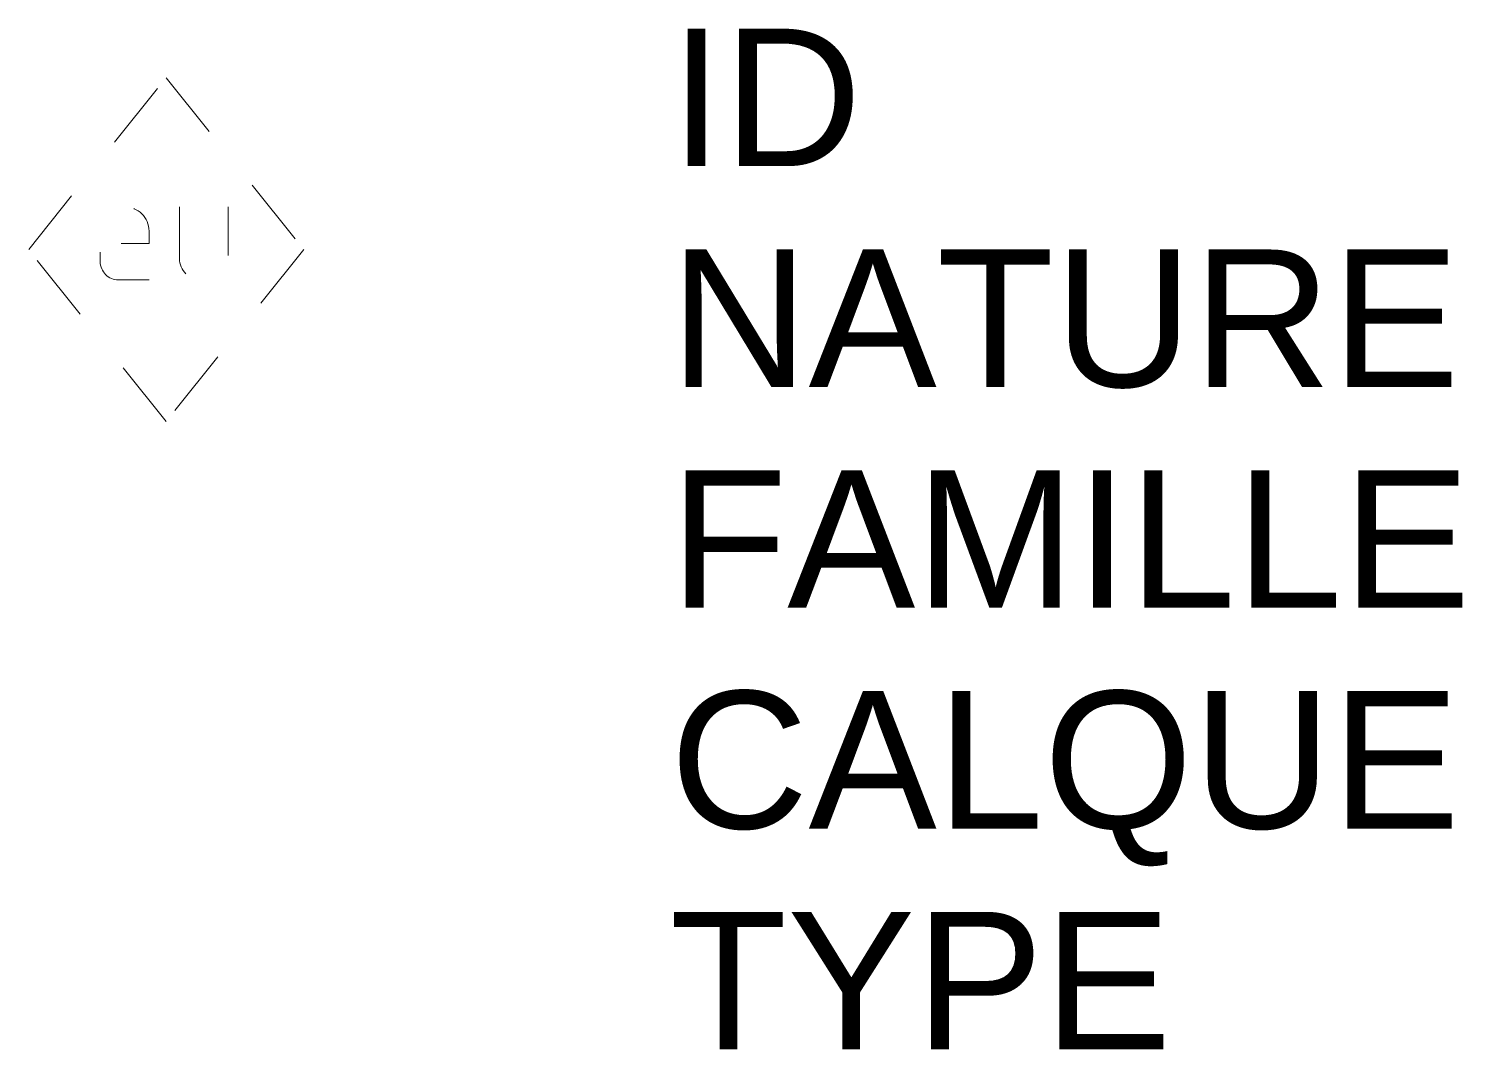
# Model space of a CAD drawing. Header units: metres. Extents: x -0.2 to 1.88, y -1.16 to 0.32.
import ezdxf

# ---------------------------------------------------------------- set-up
doc = ezdxf.new("R2010")
doc.units = ezdxf.units.M
doc.linetypes.add('Socle_Continu', pattern=[2.5, 2.5, 0])
doc.linetypes.add('Socle_Discontinu', pattern=[0.075, 0.05, -0.025])
doc.layers.add('EAUUS_SCT', color=7, linetype='Socle_Continu', lineweight=13, true_color=0x7f3f00)
doc.styles.get("Standard").update_dxf_attribs({"font": 'arial.ttf'})

msp = doc.modelspace()

# ---------------------------------------------------------------- linework, layer by layer
at = {"layer": 'EAUUS_SCT', "linetype": 'Socle_Discontinu'}
msp.add_lwpolyline([(0, 0.25), (0.2, 0), (0, -0.25), (-0.2, 0)], close=True, dxfattribs=at)
at = {"layer": 'EAUUS_SCT', "linetype": 'Socle_Discontinu', "flags": 128}
for points in [[(-0.025, -0.0443), (-0.0694, -0.0443, -0.405328), (-0.096, -0.0176), (-0.096, 0.0268, -0.999132), (-0.025, 0.0268), (-0.025, 0.009), (-0.0871, 0.009)], [(0.0193, 0.0623), (0.0193, -0.0132, 0.410802), (0.0504, -0.0443), (0.0903, -0.0443), (0.0903, 0.0623)]]:
    msp.add_lwpolyline(points, format="xyb", dxfattribs=at)

# ---------------------------------------------------------------- texts
at = {"layer": 'EAUUS_SCT', "linetype": 'Socle_Discontinu', "flags": 9}
for tag, p, s in [('ID', (0.7324, 0.1214), 'CP_2132'), ('NATURE', (0.7324, -0.1999), 'Objet annexe'), ('FAMILLE', (0.7324, -0.5212), 'Eau usée'), ('CALQUE', (0.7324, -0.8424), 'EAUUS_SCT'), ('TYPE', (0.7324, -1.1637), 'NR')]:
    msp.add_attdef(tag, p, s, height=0.2, dxfattribs=at)

doc.saveas('drawing.dxf')
